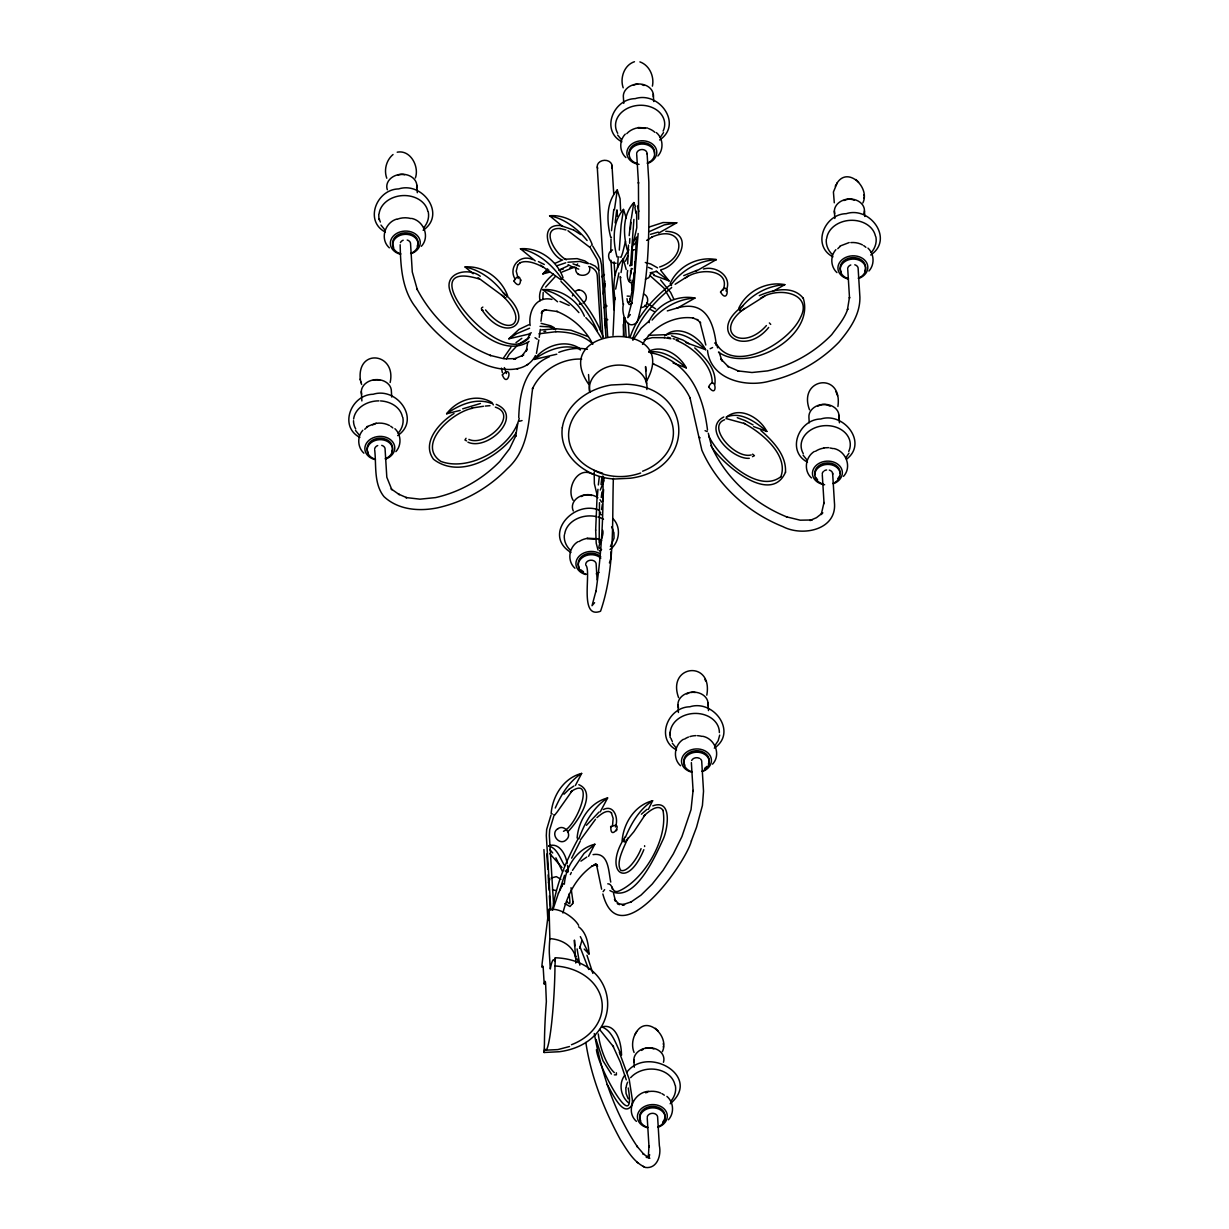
<?xml version="1.0" encoding="UTF-8"?>
<svg xmlns="http://www.w3.org/2000/svg" width="1229" height="1229" viewBox="0 0 1229 1229"><rect width="100%" height="100%" fill="white"/><g stroke="black" fill="none" stroke-linecap="round" stroke-linejoin="round"><path stroke-width="1.5" d="M603.915 479.525L603.931 477.359M604.929 318.634L604.914 325.608M610.752 252.36L611.028 238.979M513.922 280.842C522.264 267.338 522.847 293.685 513.983 281.211M595.666 530.191L597.217 493.121M612.994 335.379L614.746 297.602M623.426 335.963L623.84 317.528M620.614 210.62L620.077 198.714L617.281 189.927C605.836 202.631 606.634 221.881 610.752 237.412L611.443 237.443M638.604 219.208L638.45 182.368L638.481 183.382L636.714 154.47M632.658 250.009L631.844 265.479M627.696 263.943L628.48 245.093M630.661 264.112L633.903 219.423M543.94 849.577L547.873 920.598M636.33 239.348C635.101 260.594 635.132 281.625 629.555 301.904C630.938 300.183 627.497 302.948 629.97 301.796M619.293 250.117L621.106 224.999L623.518 209.422L626.314 218.209M629.586 243.25L629.816 238.534M540.96 321.199L542.25 311.137L541.282 313.287L543.971 310.184L543.049 310.952M599.491 502.707L599.168 542.834M605.359 307.327L605.544 304.024M638.143 233.495L633.657 289.568L631.629 303.609L631.798 302.534L627.789 317.635L630.339 314.593M648.42 1155.567L648.973 1146.043L649.02 1147.179L647.253 1118.267M603.608 489.572L602.732 501.109M643.842 849.7C626.022 892.561 602.702 869.84 625.331 836.672M617.542 267.922L618.141 258.305M630.416 229.132L630.969 222.357M635.101 261.762L634.471 269.32M611.489 230.714L613.763 209.468M530.129 325.531C528.178 312.043 535.675 295.575 551.944 299.4M606.465 318.495L605.436 328.251M597.939 489.296L597.386 496.147L594.375 483.75L594.16 472.151M785.469 472.366C786.637 455.114 772.841 440.996 760.874 430.488M636.007 1032.759C646.531 1013.956 669.989 1036.124 662.354 1051.671M836.519 183.997C847.058 165.193 870.516 187.361 862.881 202.908M629.171 235.661L630.938 219.254M575.909 267.308C573.375 278.461 592.793 277.662 589.398 266.693M529.668 333.72L530.206 335.025M614.454 209.729L617.281 189.927M598.339 484.963L599.245 477.159M603.239 294.207L604.007 287.064M615.145 222.895L616.712 210.174M540.284 329.387L539.254 337.345M631.506 269.151L629.279 280.873L630.953 280.166M621.044 272.561L623.226 258.95L626.237 269.581M631.399 218.132L633.811 202.57L635.439 206.533M552.528 910.351C555.815 885.341 565.755 861.683 577.676 839.637M601.012 484.533L601.933 477.159M544.14 1052.485L544.708 1048.844A57.932 5.177 -86.8 0 0 551.099 1027.721A57.932 5.177 -86.8 0 0 554.986 965.979L555.37 957.76C622.995 960.371 625.791 1042.945 559.303 1051.732L544.048 1052.485L544.432 1044.266A57.348 5.116 -86.8 0 1 546.352 1001.574L545.63 983.983A12.536 1.121 -86.8 0 0 544.217 984.214L543.172 967.254C543.157 963.321 541.083 972.569 542.281 962.199L548.718 910.366C556.691 906.034 573.62 916.511 578.613 925.314M543.172 292.441L542.834 299.43M564.341 884.204C565.693 866.675 577.062 848.624 594.836 844.246L588.553 856.321M602.348 504.458L601.565 509.559M602.609 530.114C605.021 535.798 595.42 549.378 600.336 548.318M604.714 287.202L605.206 283.853M634.072 272.869C633.688 289.921 625.361 281.641 627.666 270.488M518.746 417.461C519.483 393.587 524.353 367.363 549.332 356.763M615.668 289.092L618.94 272.915M604.038 286.849L604.883 280.965M564.818 903.638L570.026 906.51L572.745 903.392M572.991 901.84L571.024 887.737M572.699 903.699L573.037 901.533M517.732 423.744L515.627 436.433L515.919 435.527L509.589 448.739L499.773 461.489C482.352 479.325 459.938 492.046 435.604 497.591L419.965 499.174L405.754 497.515L406.722 497.714L398.473 494.089L399.379 494.657L391.16 488.896L391.867 489.772L386.812 477.236L385.046 448.508A5.239 4.148 -3.5 0 0 381.727 445.374M612.457 826.41L613.133 818.36L611.351 812.83M615.391 826.979C618.863 819.006 614.3 803.996 603.362 809.527M607.049 1084.485C610.429 1088.694 622.78 1119.296 631.721 1105.332M632.52 1100.785L629.14 1079.047L619.308 1052.193M574.757 945.27L574.68 946.053L574.435 940.093L575.479 957.068M527.687 342.783L526.181 351.325L527.149 349.174L521.68 356.18L523.723 354.951L513.737 359.145L515.919 358.622L504.013 358.791L490.033 355.35L490.786 355.58C459.308 343.168 432.808 319.033 417.061 289.107L417.368 289.829L412.283 271.962L410.517 243.173A5.239 4.148 -3.5 0 0 407.198 240.039M536.458 353.353L538.824 339.941M631.675 1105.639L632.566 1100.508M837.917 406.461C842.94 371.035 797.467 377.994 809.527 409.825M625.484 241.36L622.657 252.759L621.152 257.138L620.107 257.076M610.874 826.334C609.876 843.248 625.669 819.267 610.536 826.948M706.798 695.168C713.189 659.451 666.487 664.812 678.592 697.626M652.399 86.138C654.489 76.567 649.465 65.214 639.91 61.896M601.258 497.499L601.964 491.953M623.549 303.947C620.829 311.905 626.483 331.984 637.175 322.136C650.172 277.001 648.989 228.609 648.835 181.923L647.053 152.888A5.239 4.148 -3.5 0 1 647.099 153.963M415.371 177.975C419.488 166.652 410.501 149.492 397.197 152.196M553.004 909.491L558.55 892.853M562.913 912.978C567.598 894.097 576.524 876.938 592.854 865.585L591.917 866.138L596.326 864.586L593.914 864.77L597.355 865.201L595.159 864.002L597.586 866.337L596.418 864.171L601.611 889.197M651.401 273.13L648.712 277.754L645.379 279.121M548.426 882.622L549.839 879.288M561.791 886.232L562.283 884.481M579.596 948.389L581.747 941.045M572.422 296.02L572.944 294.284M559.702 890.272L564.541 875.309M390.146 382.496C396.706 352.846 356.395 347.699 360.374 380.068M723.128 290.059C731.163 269.059 699.009 267.384 685.167 278.261M725.986 290.966C732.991 276.863 716.446 265.28 703.48 269.013M632.198 248.074L636.791 227.657L636.607 211.342M712.159 382.956C712.666 365.658 693.417 347.116 676.15 340.279M714.894 384.139C716.737 369.345 704.924 357.009 694.738 347.899M630.293 336.7C637.405 315.807 652.937 298.893 669.82 285.236M632.536 339.312C639.141 318.48 654.627 301.382 671.695 287.555M624.593 839.545L623.84 841.65L622.135 840.713C623.487 823.184 634.855 805.149 652.63 800.755L648.313 809.419M527.687 339.112L529.76 333.443L531.358 332.798M550.991 815.073L546.659 829.452L546.306 835.551L550.853 909.859M553.803 816.24L549.67 829.821L549.348 835.428L553.542 903.976M780.707 477.021C789.126 455.821 762.441 432.915 743.714 423.206M712.252 447.848C723.528 464.454 770.798 505.718 785.561 472.105M604.1 480.585L600.274 490.048M691.328 841.02L696.536 827.24L702.42 805.502L703.526 791.23L701.698 761.043A5.239 4.148 -3.5 0 0 700.576 759.107M555.293 957.76L554.709 961.401A57.348 5.116 -86.8 0 0 550.561 967.561L550.3 969.036L549.363 953.796A12.536 1.121 -86.8 0 1 549.87 938.649L549.086 909.014M555.262 808.006C561.161 794.748 569.119 781.352 581.655 773.425L575.387 785.515M625.346 837.456C631.276 823.399 639.464 809.128 652.63 800.755M837.287 182.722L833.416 191.985L834.291 202.8M636.76 1031.484C632.551 1037.46 631.291 1045.602 634.056 1052.454M641.077 848.64C637.774 857.55 627.65 872.59 620.891 870.47C615.422 863.127 623.595 848.164 627.942 838.055M607.618 797.974C593.269 807.253 584.558 823.169 578.828 838.854L577.123 837.932C578.475 820.404 589.843 802.353 607.618 797.974L600.244 811.862M609.43 562.928L610.982 558.012L610.721 552.005M622.565 260.318L628.726 249.687M625.484 261.239L627.896 255.847M570.348 874.572L571.362 872.452M571.654 858.149L580.288 841.097M691.466 840.774C685.751 863.234 619.431 957.13 602.855 894.005M558.442 893.084L563.174 883.697M632.843 340.279L641.123 328.235L649.035 321.122M642.506 344.397C652 327.252 673.769 315.039 693.571 318.081L692.618 317.881L697.949 320.047L697.043 319.463L700.684 322.935L699.977 322.075L705.83 345.026M572.484 870.362L584.036 853.448L594.836 844.246M663.522 132.563L660.188 137.54M616.359 830.758L616.943 829.667M503.675 357.762L510.911 347.377M506.44 358.914L509.19 354.213L516.718 346.04M545.63 287.11L555.37 276.494M603.101 891.655L604.637 889.627M516.334 432.593C500.095 456.635 460.214 479.863 433.484 459.231C420.948 442.394 440.09 421.931 454.008 413.528M648.129 1156.904L649.726 1154.845L646.777 1157.534M835.228 186.209L836.073 184.765M634.702 1034.972L635.562 1033.528M645.256 814.643L633.872 831.726L624.977 842.264M572.007 790.984L557.321 811.785L554.571 815.242L553.726 814.781M595.512 819.313L580.534 839.776M421.347 246.292C430.196 236.951 423.775 220.805 411.592 218.409M362.816 430.273C356.994 436.679 357.485 447.325 363.876 453.178M395.876 451.627C401.699 445.221 401.284 434.574 394.908 428.706M657.884 156.006C663.89 149.431 663.23 138.339 656.378 132.609M646.27 381.589C683.216 317.62 546.644 324.594 588.799 384.4M610.414 546.521L614.054 538.179L613.901 532.449M835.874 249.671C830.051 256.093 830.543 266.739 836.934 272.592M868.934 271.041C874.771 264.634 874.357 253.988 867.966 248.12M848.978 453.163L845.767 457.91M843.463 476.36C852.311 467.035 845.89 450.889 833.708 448.477M712.528 764.161C721.377 754.836 714.955 738.69 702.773 736.279M624.778 1075.237C618.448 1083.502 620.599 1095.991 628.296 1102.643M668.407 1119.803C674.429 1113.228 673.769 1102.136 666.917 1096.406M517.778 264.834L516.226 271.194L518.192 278.507M634.026 240.684L636.852 237.013M527.779 338.835C499.035 369.898 406.461 256.646 479.156 278.968M780.814 476.744C758.37 494.135 720.209 458.97 708.672 436.08M576.616 265.418L577.676 263.943M671.034 284.928C681.358 270.426 698.502 260.609 716.338 259.596L696.213 271.117M739.52 309.985C749.844 295.482 766.988 285.666 784.824 284.652L772.595 291.503M535.491 355.504C526.396 373.355 502.507 371.02 486.776 365.259C458.064 353.906 433.054 333.428 415.97 307.742C401.883 289.906 400.608 266.509 400.178 244.755M586.448 825.289L598.984 812.077M549.547 272.177L542.849 273.913L547.612 268.828M529.238 334.011L508.852 338.805L518.93 329.449L528.808 324.763M460.184 410.394L446.634 413.758C456.681 400.239 477.006 392.911 492.015 402.636L493.321 404.879M556.798 354.198L534.154 359.452C544.201 345.948 564.526 338.605 579.55 348.329L580.257 349.574M633.903 244.801L636.76 241.575M652.107 320.078C662.723 307.557 678.439 298.924 694.969 298.063L676.856 308.371M505.58 298.002L478.096 277.723M506.594 296.85L507.608 295.713C501.309 278.568 483.658 265.433 465.069 266.97L473.15 273.729M590.534 246.338L589.72 247.244L567.952 230.714M591.548 245.185L592.163 244.494C585.864 227.365 568.213 214.23 549.609 215.751L562.652 226.505M560.962 279.797L540.622 265.157M561.161 279.567L563.005 277.508C556.691 260.364 539.039 247.229 520.451 248.765L535.199 260.886M664.612 335.947C677.916 323.642 698.594 335.824 705.6 349.666L686.043 342.661M726.262 417.261C739.843 405.739 759.829 417.752 766.835 431.44L753.638 426.601M557.843 828.715C549.532 833.708 559.763 846.996 566.661 839.422C572.56 833.969 563.881 823.584 557.459 829.053M625.284 134.13C619.032 140.475 619.293 151.536 625.884 157.558M623.518 209.422C612.073 222.126 612.872 241.376 616.989 256.907L618.725 256.999M633.811 202.57C622.366 215.259 623.164 234.509 627.266 250.04L628.664 250.117M623.226 258.95C613.256 269.689 612.81 285.896 615.114 299.584M766.42 325.547C742.746 352.462 712.298 332.03 744.713 308.325M768.663 327.452C744.037 357.931 706.46 332.153 742.792 306.082M626.575 1072.518C647.453 1044.589 702.711 1076.712 670.174 1103.765M601.611 276.725L604.438 274.528M715.816 345.088L716.2 343.505L714.617 343.029M481.568 307.972L482.859 307.081M563.988 794.226L568.904 789.402M423.652 227.826C427.446 223.586 429.413 217.733 428.306 212.064M398.181 433.161C401.975 428.921 403.942 423.068 402.835 417.399M871.238 252.575C875.033 248.335 877.014 242.482 875.893 236.813M714.832 745.711L718.166 740.734L719.702 735.111M670.711 1101.338C674.506 1097.098 676.488 1091.244 675.366 1085.576M583.376 302.764C591.057 297.648 582.147 286.142 575.295 291.35M553.449 274.128C545.953 280.396 537.288 290.136 540.115 300.782M529.084 341.416C499.373 360.65 458.294 317.067 449.998 290.935C443.761 272.423 468.556 267.016 480.278 276.264M517.563 265.018L520.266 262.653M641.415 814.197L647.053 809.266M643.566 816.24C649.404 810.817 658.467 803.182 663.168 810.572M627.573 301.919L629.171 304.5L630.999 304.208M599.276 550.838L600.459 550.362M601.58 549.394L600.213 550.577M423.114 230.253C446.649 214.568 422.622 181.231 398.657 188.928C376.673 189.205 363.861 220.99 385.353 232.097M659.65 139.968C683.186 124.283 659.159 90.946 635.193 98.643C613.21 98.919 600.397 130.704 621.889 141.811M397.643 435.604C421.178 419.903 397.151 386.582 373.186 394.263C351.202 394.54 338.39 426.325 359.867 437.432M870.7 255.002C894.236 239.317 870.209 205.98 846.243 213.677C824.26 213.954 811.447 245.739 832.939 256.846M577.845 541.759C568.812 547.243 566.876 561.023 574.942 568.228M609.999 549.517C619.723 542.496 621.567 526.888 612.718 518.392M814.366 451.442C805.333 456.942 803.397 470.722 811.463 477.927M846.52 459.216C868.304 442.747 843.662 411.7 820.772 418.997C798.789 419.273 785.976 451.058 807.468 462.165M683.432 739.259C674.398 744.743 672.463 758.523 680.528 765.728M714.295 748.138C737.83 732.453 713.803 699.117 689.838 706.798C667.854 707.074 655.042 738.859 676.534 749.967M600.612 512.216L600.259 514.214M393.034 154.516C386.321 160.062 383.725 170.094 386.782 178.236M630.754 304.423L632.121 303.24M596.941 817.638C601.411 813.721 607.633 808.866 611.612 813.014M627.159 296.081L629.478 296.204M567.598 831.956C576.893 823.061 597.939 792.659 578.828 784.686M563.466 831.28C577.522 825.458 595.865 774.255 570.794 791.768M607.771 883.82C613.44 883.559 611.381 894.589 619.462 890.795C644.826 879.027 668.346 837.994 662.969 810.341M515.996 342.63L521.818 338.344M519.314 343.89L529.499 337.407M542.849 273.913L548.733 269.981M508.852 338.805L516.764 333.643L529.607 328.22M446.634 413.758C459.154 404.771 476.284 397.274 491.523 403.465M534.154 359.452C546.383 350.618 562.575 343.674 577.691 348.483M580.933 861.145L586.786 857.059M594.59 602.671L592.025 605.713L596.05 590.719L595.881 591.779C601.503 553.496 603.7 514.659 602.886 475.976M612.518 249.948C605.544 252.821 608.632 264.266 616.128 263.206M569.088 789.248L573.805 786.068M603.808 307.603L607.065 305.975M740.396 311.475L764.699 296.158M675.136 284.283L688.194 275.987M710.162 348.744L712.59 347.546M646.638 240.408L652.614 236.736M649.434 231.574L664.305 224.876L676.764 222.787L658.652 233.095M554.847 263.421L562.805 259.872M632.72 249.917L634.61 249.702M551.13 878.013L556.368 876.63L560.931 879.334M396.598 219.131C384.723 222.679 379.684 239.317 389.347 247.843M366.78 426.709L376.12 423.145M839.837 246.123L849.178 242.559M629.816 265.94L630.907 265.403M659.635 267C688.947 257.138 683.493 222.941 651.585 237.197M660.833 269.796C679.514 265.541 695.43 231.943 665.78 231.329M665.227 335.271C679.791 329.172 694.923 340.679 705.6 349.666M726.477 417.046C741.041 410.947 756.173 422.453 766.835 431.44M520.036 262.852C526.089 259.734 535.905 263.114 542.849 267.092M629.97 265.095L631.537 264.327M648.743 351.294C663.184 344.212 679.36 355.15 686.304 367.855L673.108 363.016M560.516 269.381L568.182 265.771M562.022 272.039L574.696 267.031M683.739 275.634L696.981 270.288M723.789 416.969C701.513 428.445 732.207 459.769 749.291 458.294M724.634 419.75C706.337 426.402 734.988 459.277 751.242 454.945M581.824 303.578L579.228 304.024M649.634 226.873L662.984 222.541L676.764 222.787M466.037 438.277L464.946 439.997L466.513 440.858M641 307.434C647.821 307.941 650.648 296.435 643.52 294.023M557.136 265.694L565.755 262.791M527.195 364.767L528.316 364.306M517.148 368.977L518.192 368.546M519.59 421.224L522.048 420.564M759.292 295.636C772.534 289.814 792.966 284.851 803.351 298.417M760.521 298.309C778.403 286.034 813.26 293.301 800.509 317.435C789.11 342.937 734.097 374.707 716.2 343.505M548.779 845.859C559.287 842.095 565.878 854.831 567.137 863.419M601.549 1026.952C616.728 1022.62 621.521 1043.851 621.49 1055.02L619.846 1053.376M541.943 311.413L546.229 309.769L545.108 309.862L557.428 311.536L556.691 311.321C572.069 317.558 585.557 329.295 592.793 344.32M462.672 408.842L480.431 403.496M472.458 408.274C451.181 412.514 416.232 444.913 440.919 461.428C469.862 472.12 512.032 447.141 519.222 418.428M644.042 339.742L652.246 337.652L664.413 337.698M634.456 61.727C624.132 65.045 619.785 78.103 623.195 87.812M645.563 1092.781L647.698 1092.258M548.656 845.951C557.198 847.887 560.332 858.948 564.633 865.677M601.749 1026.922C612.779 1030.716 616.236 1045.541 621.49 1055.02M667.301 310.906L676.887 308.08M558.811 352.324C567.921 348.975 577.814 347.223 587.416 349.313M581.655 773.425C563.896 777.803 552.512 795.854 551.16 813.383L552.297 813.997M650.525 234.324L658.268 232.066M538.932 333.796L556.046 331.707M656.747 271.363L650.11 272.838M372.51 424.788L375.152 424.082M640.678 472.996C625.546 478.404 608.432 477.789 594.053 470.43M569.534 1046.509L557.828 1049.597L545.599 1050.18M648.651 1091.321C634.379 1092.105 624.947 1111.124 636.407 1121.355M652.799 805.871C673.308 798.312 667.362 830.758 663.015 839.561C655.687 855.123 634.487 904.867 609.922 890.564M649.373 352.047C663.383 349.866 676.242 359.175 686.304 367.855M647.944 1156.888L649.25 1156.581L646.131 1157.073L649.803 1158.256L642.875 1153.678L643.904 1154.354L636.837 1146.119L637.498 1146.918C614.638 1113.121 601.534 1073.086 594.283 1033.558M593.069 854.616C609.016 851.943 608.432 871.515 610.752 882.084M752.609 454.131L754.422 455.682L752.501 456.666M558.688 270.057L563.235 269.105M644.657 846.52L644.611 845.706M648.374 335.348L664.459 334.718M471.46 408.105L483.519 406.261M564.864 259.227L577.138 258.628L584.758 260.886L588.676 263.544M567.89 262.253L579.811 261.439L587.739 263.62M569.857 267.876L571.946 267.538M541.451 329.956L555.877 328.727M578.076 290.228L579.013 290.121M580.595 303.886L579.673 303.993M543.94 331.523L545.737 331.323M677.44 307.926C704.785 300.106 713.112 321.03 716.015 342.614M485.317 406.062L489.972 405.693M483.028 310.307L481.876 310.292M540.053 326.33L549.271 326.883L555.109 329.188M601.718 514.797L600.489 514.459M638.128 127.524L647.791 128.062M638.496 128.123L645.333 128.354M823.707 447.878L828.607 447.648M587.185 538.179L596.848 538.717M587.554 538.778L594.39 539.009M560.301 225.491C538.01 224.047 548.733 253.174 561.054 259.503M560.255 228.533C540.222 227.15 553.956 253.189 566.323 259.795M557.567 301.766L542.819 289.645C560.562 288.185 577.661 300.137 584.436 316.252M556.138 890.487L552.482 889.919M556.076 328.727L570.932 330.186L587.908 336.546M555.846 331.707C569.227 331.953 582.408 334.749 592.086 343.183M541.113 323.35L550.761 325.793L554.233 327.682L555.539 329.925M581.686 359.145C562.145 357.916 540.576 370.636 532.418 388.948L532.71 388.057C528.562 416.032 530.59 447.725 507.377 468.618L507.009 468.986C488.359 488.097 464.362 501.709 438.323 507.638L437.754 507.792C419.227 511.571 398.411 510.066 383.97 496.608C373.585 483.627 376.443 465.499 374.707 450.091M716.338 259.596C697.903 255.97 677.886 266.294 670.174 283.438L671.48 285.666M784.824 284.652C766.389 281.026 746.372 291.35 738.66 308.479L739.674 310.23M694.969 298.063C676.534 294.438 656.516 304.761 648.804 321.89L649.235 322.643M726.047 418.521L745.22 423.759M664.167 337.683L670.88 338.743M599.107 510.127C573.421 499.711 542.373 534.984 570.932 552.482M532.618 259.549C519.759 253.543 507.638 267.753 515.381 279.536M645.286 262.484L650.663 263.974L657.576 267.845M549.609 215.751C564.726 218.67 577.569 228.824 587.109 240.515M520.451 248.765C537.688 252.252 552.144 264.573 561.776 278.875M465.069 266.97C481.599 270.272 495.564 281.84 505.165 295.298M542.819 289.645C557.213 292.348 569.442 301.827 578.905 312.627M607.802 319.755L604.453 318.541M560.547 225.506L573.666 230.069M560.009 228.502L565.924 229.915M631.199 268.49L632.459 268.782M667.685 337.284L670.204 337.883M648.758 352.17L656.778 354.198M467.911 442.148C487.652 451.366 524.291 415.955 496.239 404.387M673.139 338.666L674.798 339.143M705.077 430.672L707.243 431.594M671.572 335.824L682.955 340.064L688.977 343.628M579.581 266.217L573.021 263.866M578.767 269.151L571.823 266.662M559.978 301.428L569.165 305.483M654.243 364.306L653.49 364.091C669.375 370.497 683.124 382.818 690.299 398.457L689.961 397.658L701.851 450.152C717.168 485.148 747.8 512.585 783.027 526.688C802.552 536.873 837.318 529.991 834.414 502.4L832.632 473.242M676.442 339.619L678.254 340.172M585.834 1042.453C590.965 1076.742 603.992 1109.541 620.491 1139.882C627.205 1150.19 633.657 1162.434 645.548 1167.489C657.269 1168.917 661.463 1154.999 659.358 1145.72L657.592 1116.669A5.239 4.148 -3.5 0 0 652.246 1113.32A5.239 4.148 -3.5 0 0 647.207 1117.176M653.767 275.296L669.114 280.888L660.803 270.503M737.262 417.691L744.958 420.548M495.348 407.152C519.237 414.726 486.192 447.264 468.894 439.429M597.186 538.778L601.703 540.591M648.405 267.354L652.2 269.059M657.53 354.413C691.743 365.75 703.526 397.981 707.505 430.042M590.058 263.667L595.328 266.186L598.83 270.15M588.891 266.478C594.129 267.983 597.017 271.455 597.263 275.619L600.643 330.816M538.44 261.577L544.309 264.496M579.043 349.159L580.411 349.835M592.101 473.948C577.338 466.114 566.093 488.527 573.098 500.295M535.03 337.729L537.211 339.173M769.369 322.935L770.706 324.395M745.097 420.61L753.054 424.927M655.656 308.894L646.577 302.995M650.587 309.585L654.197 311.551M568.09 264.619L571.7 266.585M656.04 271.148L669.114 280.888M699.178 437.324L700.161 437.893M651.385 272.823L654.12 274.574M649.665 275.327L663.906 288.078L670.85 299.953M573.789 230.13L580.641 234.524M578.598 926.774C586.94 932.903 588.43 944.364 589.014 953.981L584.19 949.08M636.883 1162.173L637.897 1162.849M643.197 1166.352L644.303 1167.089M614.362 1074.883L616.405 1074.807L616.359 1072.779M614.285 1072.579C605.882 1064.867 599.752 1046.678 598.293 1033.958M832.31 254.48C828.162 250.608 825.704 244.94 826.334 239.225M621.259 139.445L617.665 135.036M806.839 459.8L803.09 455.176M384.723 229.731L380.975 225.091M570.317 550.1C566.17 546.244 563.696 540.576 564.341 534.861M359.252 435.066L355.504 430.427M675.904 747.601L672.309 743.192M718.458 352.093C748.86 373.908 815.257 336.592 803.244 298.155M644.703 305.391L647.007 307.204M611.366 1074.054L602.963 1060.735L596.05 1039.519M577.953 273.837L578.874 274.574M855.86 179.511L856.828 180.433M857.458 181.047L858.61 182.138M655.349 1028.274L656.301 1029.195M656.947 1029.81L658.083 1030.901M567.045 901.564C571.362 906.848 569.58 901.287 569.257 893.652M563.036 279.29C579.811 295.621 594.744 314.578 603.009 336.685M560.977 281.456C576.048 296.189 588.845 312.043 597.432 330.862M565.14 870.762L566.769 872.406M585.834 317.635L593.008 325.193L601.196 337.821M562.006 867.52L549.839 853.633M613.609 1046.924L599.583 1029.456M660.587 280.012L670.665 292.502L673.707 298.908M503.46 292.794C539.101 323.227 504.75 345.748 481.307 308.848M501.386 294.899C530.605 320.631 510.557 340.433 485.547 309.923M549.747 849.5L552.727 852.941M628.188 1098.818L626.053 1093.441L625.807 1087.988M592.747 246.077L600.228 258.843L601.503 264.742L605.928 337.161M590.427 248.028L597.309 259.672L598.523 265.28L602.886 337.376M620.906 277.708L620.153 276.571L623.042 304.055M580.349 936.621L589.014 953.981M506.425 373.555L504.351 367.579M637.467 205.95L638.803 211.588M555.892 857.857L562.513 871.607M597.985 549.947L596.219 543.233L595.666 530.006M575.095 954.825L576.063 956.761M612.687 1045.48L620.307 1062.102L626.283 1079.861M580.027 946.898L588.737 969.497M577.031 958.804L577.983 960.848M361.633 384.477L360.158 379.116M566.554 869.763L567.475 871.914M502.369 372.633L501.401 368.101M835.889 391.544L836.519 393.111M704.954 679.345L705.584 680.912M836.857 393.956L837.533 395.615M586.97 955.225L592.87 973.383M707.489 350.388C710.516 379.577 745.788 387.842 769.769 381.082L770.322 380.929C796.361 374.953 820.342 361.311 838.946 342.169C849.746 329.357 860.223 314.685 859.901 297.141L858.103 267.922A5.239 4.148 -3.5 0 0 854.785 264.788M719.134 352.231L722.053 360.988L720.931 359.052L728.413 366.795L727.491 366.227L738.66 371.081L737.707 370.881L751.933 372.51L767.603 370.881C791.922 365.305 814.32 352.554 831.71 334.672C836.396 328.174 844.937 318.434 847.749 308.802L847.457 309.739L849.485 297.188L849.531 298.248L847.764 269.504M634.886 207.332L636.038 213.4M596.434 1049.612C597.878 1066.588 636.868 1138.853 628.249 1088.003M716.814 345.257L717.659 347.868M588.537 374.553L589.751 392.297A28.835 22.813 -3.5 0 1 617.25 365.121A28.835 22.813 -3.5 0 1 646.869 389.501M577.077 948.911L579.842 965.134M613.517 893.36L615.621 901.395L614.454 899.259L619.477 904.667L617.265 903.469L624.562 904.713L622.135 904.897L631.383 901.825L630.431 902.393L641.046 895.096L652.23 884.066L663.015 870.362L673.292 853.971L681.926 836.596L691.036 809.634L693.079 790.401L693.125 791.43L691.359 762.625M611.858 886.985L612.472 889.381M708.319 433.269L711.56 446.342L711.192 445.512C725.494 478.204 754.13 503.829 787.021 517.01L786.268 516.779L800.233 520.19L812.108 519.975L809.926 520.497L816.455 517.701L822.785 512.754L821.218 514.536L824.014 502.507L824.06 503.629L822.293 474.824M360.742 381.789L360.957 382.711M629.955 298.217L630.416 301.166M627.005 298.662L627.481 301.627M520.773 279.674L520.927 280.611M567.552 865.4L568.259 871.837M632.167 290.259L631.506 282.562M864.448 210.866L864.786 216.473M834.368 211.004L834.829 218.47M838.961 415.31L839.422 422.776M809.25 422.822L808.912 417.215A15.055 11.906 -3.5 0 1 824.843 404.341A15.055 11.906 -3.5 0 1 838.762 417.968M708.027 703.111L708.488 710.577M653.275 94.065L653.736 101.531M677.978 705.016L678.423 712.482M646.623 383.556L645.578 366.58L645.763 371.05M623.764 103.344L623.426 97.736A15.055 11.906 -3.5 0 1 638.143 83.987A15.055 11.906 -3.5 0 1 653.321 96.722M628.357 323.335L629.171 336.654M624.962 317.589L626.129 336.654M623.287 324.517L623.994 335.947M611.981 165.27L613.732 193.905M614.085 261.869L614.915 275.188M610.951 260.302L613.993 309.831M597.263 167.083L607.664 336.961M633.841 1059.751L634.302 1067.233M597.11 579.811L596.111 563.543A5.239 4.148 -3.5 0 0 590.765 560.194A5.239 4.148 -3.5 0 0 585.726 564.05M585.772 565.125C591.902 570.824 578.444 619.646 600.535 611.243C615.114 569.288 611.981 522.402 613.363 478.373M546.844 853.955L547.781 869.18M548.119 874.894L549.056 890.134M549.409 895.849L550.223 909.168M416.846 185.226L417.307 192.707M391.728 397.059L391.39 391.452A15.055 11.906 -3.5 0 0 375.014 379.684A15.055 11.906 -3.5 0 0 361.603 394.232M361.311 391.59L361.879 400.931M617.173 210.144L617.357 216.365M669.928 732.361L670.143 737.523M378.747 214.476L378.962 219.653M630.661 272.346L630.707 274.082M630.615 270.457L630.661 272.561M863.849 194.689L863.864 195.657M863.864 197.423L863.879 198.391M663.322 1043.452L663.337 1044.42M663.353 1046.186L663.353 1047.154M400.454 242.605A5.239 4.148 -3.5 0 1 403.189 240.223M400.9 253.942A12.736 10.078 -3.5 0 1 395.031 238.764A12.736 10.078 -3.5 0 1 415.218 237.781A12.736 10.078 -3.5 0 1 410.624 253.466M400.009 254.142A14.978 11.86 -3.5 0 1 393.126 236.291A14.978 11.86 -3.5 0 1 416.861 235.138A14.978 11.86 -3.5 0 1 411.469 253.589M393.695 247.352A12.736 10.078 -3.5 0 1 404.879 232.849A12.736 10.078 -3.5 0 1 417.199 246.199M380.375 222.034A24.611 19.48 -3.5 0 1 379.315 218.762M379.1 213.677A24.611 19.48 -3.5 0 1 402.774 195.58A24.611 19.48 -3.5 0 1 427.846 211.311M397.305 219.192A17.713 14.011 -3.5 0 1 410.839 218.532M387.335 189.758A15.055 11.906 -3.5 0 1 401.038 174.303A15.055 11.906 -3.5 0 1 416.631 187.899M398.119 174.994A9.893 7.82 -3.5 0 1 404.633 174.733M822.247 473.749A5.239 4.148 -3.5 0 1 823.215 471.706M824.152 470.907A5.239 4.148 -3.5 0 1 826.61 469.954M829.314 470.108A5.239 4.148 -3.5 0 1 832.678 474.317M824.644 484.718A14.978 11.86 -3.5 0 1 814.305 467.558A14.978 11.86 -3.5 0 1 838.408 464.7A14.978 11.86 -3.5 0 1 833.585 483.658M823.015 484.011A12.736 10.078 -3.5 0 1 817.147 468.833A12.736 10.078 -3.5 0 1 837.333 467.865A12.736 10.078 -3.5 0 1 832.74 483.535M839.315 476.284A12.736 10.078 -3.5 0 1 837.748 478.634M817.562 479.617A12.736 10.078 -3.5 0 1 815.81 477.42M814.842 474.932A12.736 10.078 -3.5 0 1 826.994 462.934A12.736 10.078 -3.5 0 1 840.068 473.703M815.503 451.289A17.713 14.011 -3.5 0 1 823.845 448.109M829.99 448.017A17.713 14.011 -3.5 0 1 832.955 448.6M803.29 453.655A24.611 19.48 -3.5 0 1 824.889 425.649A24.611 19.48 -3.5 0 1 848.717 451.442M817.777 406.184A9.893 7.82 -3.5 0 1 830.097 406.215M602.533 473.165A52.432 41.479 -3.5 0 1 578.413 410.686A52.432 41.479 -3.5 0 1 661.509 406.63A52.432 41.479 -3.5 0 1 642.613 471.214M597.663 168.358A7.42 5.868 -3.5 0 1 604.514 160.308A7.42 5.868 -3.5 0 1 611.643 167.881M374.661 449.015A5.239 4.148 -3.5 0 1 377.718 445.559M374.538 459.477A14.978 11.86 -3.5 0 1 367.64 441.626A14.978 11.86 -3.5 0 1 391.39 440.474A14.978 11.86 -3.5 0 1 385.998 458.924M375.429 459.277A12.736 10.078 -3.5 0 1 369.56 444.099A12.736 10.078 -3.5 0 1 389.747 443.116A12.736 10.078 -3.5 0 1 385.153 458.801M368.224 452.687A12.736 10.078 -3.5 0 1 379.392 438.2A12.736 10.078 -3.5 0 1 391.728 451.535M364.752 429.29A17.713 14.011 -3.5 0 1 367.917 426.555M376.258 423.36A17.713 14.011 -3.5 0 1 389.439 425.495M390.653 426.233A17.713 14.011 -3.5 0 1 392.819 427.922M355.703 428.921A24.611 19.48 -3.5 0 1 353.522 420.717M353.629 419.012A24.611 19.48 -3.5 0 1 378.916 400.869M380.529 400.915A24.611 19.48 -3.5 0 1 402.375 416.646M373.339 380.13A9.893 7.82 -3.5 0 1 379.853 380.268M847.718 268.414A5.239 4.148 -3.5 0 1 850.775 264.972M847.595 278.891A14.978 11.86 -3.5 0 1 840.713 261.04A14.978 11.86 -3.5 0 1 864.448 259.887A14.978 11.86 -3.5 0 1 859.056 278.338M848.486 278.691A12.736 10.078 -3.5 0 1 842.618 263.513A12.736 10.078 -3.5 0 1 862.804 262.53A12.736 10.078 -3.5 0 1 858.211 278.215M837.809 248.704A17.713 14.011 -3.5 0 1 839.822 246.799M850.837 242.589A17.713 14.011 -3.5 0 1 862.497 244.909M863.71 245.631A17.713 14.011 -3.5 0 1 865.877 247.336M841.281 272.101A12.736 10.078 -3.5 0 1 852.465 257.598A12.736 10.078 -3.5 0 1 864.786 270.948M826.687 238.426A24.611 19.48 -3.5 0 1 850.36 220.329A24.611 19.48 -3.5 0 1 875.432 236.06M834.66 213.646A15.055 11.906 -3.5 0 1 849.761 199.006A15.055 11.906 -3.5 0 1 863.987 213.523M843.862 200.527A9.893 7.82 -3.5 0 1 854.37 200.235M599.045 572.391A12.736 10.078 -3.5 0 1 596.219 573.851M586.494 574.312A12.736 10.078 -3.5 0 1 580.626 559.149A12.736 10.078 -3.5 0 1 600.812 558.166M583.468 571.669A12.736 10.078 -3.5 0 1 581.04 569.918M579.289 567.721A12.736 10.078 -3.5 0 1 584.159 554.893A12.736 10.078 -3.5 0 1 600.72 556.676M564.695 534.062A24.611 19.48 -3.5 0 1 596.326 516.595M597.847 516.979A24.611 19.48 -3.5 0 1 603.5 519.237M611.581 526.857A24.611 19.48 -3.5 0 1 613.44 531.681M585.603 574.527A14.978 11.86 -3.5 0 1 577.676 558.012A14.978 11.86 -3.5 0 1 599.598 553.465M578.982 541.59A17.713 14.011 -3.5 0 1 587.324 538.41M573.282 510.972A15.055 11.906 -3.5 0 1 579.228 496.746A15.055 11.906 -3.5 0 1 597.893 497.776M600.029 499.788A15.055 11.906 -3.5 0 1 601.534 502.139M581.133 496.577A9.893 7.82 -3.5 0 1 591.595 495.533M636.668 153.395A5.239 4.148 -3.5 0 1 641.031 149.6A5.239 4.148 -3.5 0 1 646.654 151.858M639.065 164.363A14.978 11.86 -3.5 0 1 628.726 147.188A14.978 11.86 -3.5 0 1 652.829 144.346A14.978 11.86 -3.5 0 1 648.006 163.303M637.436 163.657A12.736 10.078 -3.5 0 1 631.568 148.479A12.736 10.078 -3.5 0 1 651.754 147.495A12.736 10.078 -3.5 0 1 647.161 163.18M626.759 133.669A17.713 14.011 -3.5 0 1 638.266 127.739M648.789 128.692A17.713 14.011 -3.5 0 1 654.827 132.302M629.263 154.562A12.736 10.078 -3.5 0 1 641.415 142.564A12.736 10.078 -3.5 0 1 654.489 153.333M617.711 133.3A24.611 19.48 -3.5 0 1 639.31 105.295A24.611 19.48 -3.5 0 1 663.138 131.088M633.442 85.17A9.893 7.82 -3.5 0 1 637.682 84.156M642.014 84.678A9.893 7.82 -3.5 0 1 643.935 85.508M691.635 760.49A5.239 4.148 -3.5 0 1 699.593 758.385M691.19 772.027A14.978 11.86 -3.5 0 1 684.307 754.16A14.978 11.86 -3.5 0 1 708.042 753.008A14.978 11.86 -3.5 0 1 702.65 771.459M692.081 771.812A12.736 10.078 -3.5 0 1 686.212 756.649A12.736 10.078 -3.5 0 1 706.398 755.666A12.736 10.078 -3.5 0 1 701.805 771.336M684.876 765.221A12.736 10.078 -3.5 0 1 696.06 750.735A12.736 10.078 -3.5 0 1 708.38 764.085M706.813 766.435A12.736 10.078 -3.5 0 1 704.54 768.417M672.355 741.456A24.611 19.48 -3.5 0 1 670.942 738.291M670.235 734.957A24.611 19.48 -3.5 0 1 693.955 713.45A24.611 19.48 -3.5 0 1 719.364 732.561M684.568 739.09A17.713 14.011 -3.5 0 1 688.486 737.062M689.915 736.586A17.713 14.011 -3.5 0 1 695.983 735.649M697.519 735.679A17.713 14.011 -3.5 0 1 702.02 736.401M678.516 707.643A15.055 11.906 -3.5 0 1 692.234 692.173A15.055 11.906 -3.5 0 1 707.827 705.769M686.842 694.001A9.893 7.82 -3.5 0 1 688.747 693.064M690.867 692.495A9.893 7.82 -3.5 0 1 695.261 692.495M647.084 1127.654A14.978 11.86 -3.5 0 1 640.186 1109.802A14.978 11.86 -3.5 0 1 663.921 1108.65A14.978 11.86 -3.5 0 1 658.529 1127.101M647.96 1127.454A12.736 10.078 -3.5 0 1 642.106 1112.276A12.736 10.078 -3.5 0 1 662.277 1111.293A12.736 10.078 -3.5 0 1 657.699 1126.978M640.755 1120.863A12.736 10.078 -3.5 0 1 653.598 1106.377A12.736 10.078 -3.5 0 1 662.692 1122.077M648.789 1091.536A17.713 14.011 -3.5 0 1 660.695 1093.042M661.985 1093.672A17.713 14.011 -3.5 0 1 664.321 1095.208M626.175 1087.189A24.611 19.48 -3.5 0 1 627.635 1082.196M630.661 1077.649A24.611 19.48 -3.5 0 1 656.24 1069.445A24.611 19.48 -3.5 0 1 674.921 1084.823M634.133 1062.409A15.055 11.906 -3.5 0 1 649.235 1047.769A15.055 11.906 -3.5 0 1 663.46 1062.286M641.615 1050.426A9.893 7.82 -3.5 0 1 643.335 1049.274M645.317 1048.46A9.893 7.82 -3.5 0 1 653.843 1048.982M554.986 965.979A52.432 41.479 -3.5 0 1 601.549 999.469A52.432 41.479 -3.5 0 1 571.47 1044.727M549.87 938.649A28.835 22.813 -3.5 0 1 575.725 963.014M708.626 386.812C718.458 400.5 715.77 373.278 708.626 386.812M720.532 292.087C728.858 305.837 729.872 278.691 720.532 292.087M502.354 374.937C507.976 389.562 513.86 363.016 502.354 374.876M562.283 427.784C558.657 457.05 588.384 478.527 615.191 478.972L630.446 478.219C696.935 469.447 694.139 386.858 626.513 384.247L611.274 385C588.752 388.579 565.97 403.865 562.283 427.784"/></g></svg>
